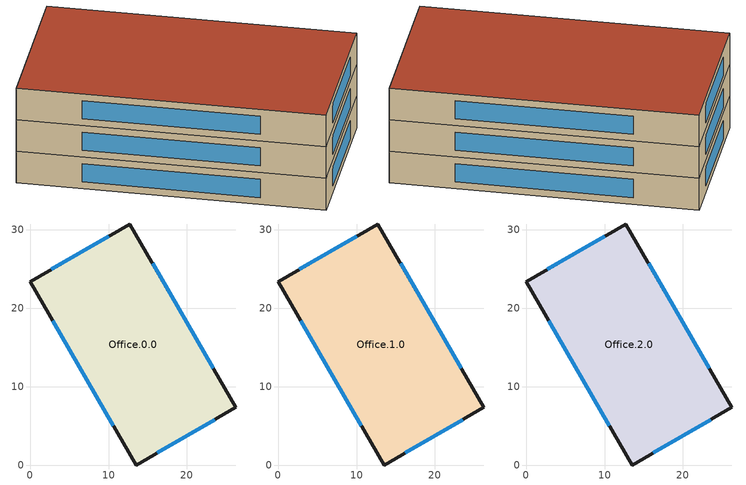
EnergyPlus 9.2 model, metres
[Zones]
Office.0.0
 floor ground (GroundFloor): 0,23.38 12.73,30.73 26.23,7.35 13.5,0 z0
 wall outside (ExternalWall): 0,23.38 13.5,0 26.23,7.35 12.73,30.73 0,23.38 z0:3.1
 window (Glazing): 2.87,18.41 10.63,4.98 / 16.21,1.56 23.52,5.79 / 23.36,12.33 15.6,25.76 / 10.02,29.17 2.71,24.95 z0.66:2.44
Office.1.0
 floor to Office.0.0 (FloorCeiling): 0,23.38 12.73,30.73 26.23,7.35 13.5,0 z3.1
 wall outside (ExternalWall): 0,23.38 13.5,0 26.23,7.35 12.73,30.73 0,23.38 z3.1:6.2
 window (Glazing): 2.87,18.41 10.63,4.98 / 16.21,1.56 23.52,5.79 / 23.36,12.33 15.6,25.76 / 10.02,29.17 2.71,24.95 z3.76:5.54
Office.2.0
 floor to Office.1.0 (FloorCeiling): 0,23.38 12.73,30.73 26.23,7.35 13.5,0 z6.2
 wall outside (ExternalWall): 0,23.38 13.5,0 26.23,7.35 12.73,30.73 0,23.38 z6.2:9.3
 window (Glazing): 2.87,18.41 10.63,4.98 / 16.21,1.56 23.52,5.79 / 23.36,12.33 15.6,25.76 / 10.02,29.17 2.71,24.95 z6.86:8.64
 roof outside (Roof): 13.5,0 26.23,7.35 12.73,30.73 0,23.38 z9.3
[Building]
Building1: 0, , 0.04, 0.4, FullExterior, 25, 6
[Site:GroundTemperature:BuildingSurface]
6.17, 5.07, 5.33, 6.27, 9.35, 12.12, 14.32, 15.48, 15.2, 13.62, 11.08, 8.41
[Site:Location]
MUNICH_DEU: 48.13, 11.7, 1, 529
[SizingPeriod:WeatherFileDays]
Summer including Extreme Summer days: 7, 18, 7, 25, SummerDesignDay, Yes, Yes
Winter including Extreme Winter days: 1, 25, 2, 1, WinterDesignDay, Yes, Yes
[Material]
Brick*Wall: Smooth, 0.18, 2.3, 2300, 1100, 0.9, 0.7, 0.7
Concrete*Floor: Smooth, 0.2, 2.3, 2300, 800, 0.9, 0.7, 0.7
Concrete*Roof: Smooth, 0.25, 2.3, 2300, 800, 0.9, 0.7, 0.7
Mass: Smooth, 0.12, 2.3, 500, 1000, 0.8, 0.8, 0.7
PerimeterInsulation: Smooth, 0.05, 0.035, 20, 1000, 0.9, 0.7, 0.7
Plaster: Smooth, 0.02, 0.7, 1400, 1000, 0.9, 0.7, 0.7
Screed*Floor: Smooth, 0.08, 1.4, 2000, 1000, 0.9, 0.7, 0.7
Insulation.ExternalWall: Smooth, 0.18971, 0.035, 20, 1000, 0.9, 0.7, 0.7
Insulation.FloorCeiling: Smooth, 0.08246, 0.035, 20, 1000, 0.9, 0.7, 0.7
Insulation.GroundFloor: Smooth, 0.1394, 0.035, 20, 1000, 0.9, 0.7, 0.7
Insulation.Roof: Smooth, 0.17853, 0.035, 20, 1000, 0.9, 0.7, 0.7
[WindowMaterial:SimpleGlazingSystem]
Glazing: 0.87, 0.35, 0.1
[WindowMaterial:Shade]
RollShade: 0.3, 0.5, 0.3, 0.5, 0.9, 0.05, 0.003, 0.1, 0.05, 0, 0.5, 0.5, 0
[Construction]
ExternalWall: Plaster, Insulation.ExternalWall, Brick*Wall, Plaster
FloorCeiling: Concrete*Floor, Insulation.FloorCeiling, Screed*Floor
GroundFloor: PerimeterInsulation, Insulation.GroundFloor, Concrete*Floor, Screed*Floor
Roof: PerimeterInsulation, Insulation.Roof, Concrete*Roof, Plaster
Glazing: Glazing
Mass: Mass
[ZoneList]
Office: Office.0.0, Office.1.0, Office.2.0
[Zone]
Office.0.0; Office.1.0; Office.2.0
[Daylighting:Controls]
DaylightControl.Office.0.0: Office.0.0, SplitFlux, Office.People, Continuous, 0.3, 0.3, 1, 1, DLPoint.4.Office.0.0, 180, 22, 2, DLPoint.0.Office.0.0, 0.2, 500, DLPoint.1.Office.0.0, 0.2, 500, DLPoint.2.Office.0.0, 0.2, 500, DLPoint.3.Office.0.0, 0.2, 500, DLPoint.4.Office.0.0, 0.2, 500
DaylightControl.Office.1.0: Office.1.0, SplitFlux, Office.People, Continuous, 0.3, 0.3, 1, 1, DLPoint.4.Office.1.0, 180, 22, 2, DLPoint.0.Office.1.0, 0.2, 500, DLPoint.1.Office.1.0, 0.2, 500, DLPoint.2.Office.1.0, 0.2, 500, DLPoint.3.Office.1.0, 0.2, 500, DLPoint.4.Office.1.0, 0.2, 500
DaylightControl.Office.2.0: Office.2.0, SplitFlux, Office.People, Continuous, 0.3, 0.3, 1, 1, DLPoint.4.Office.2.0, 180, 22, 2, DLPoint.0.Office.2.0, 0.2, 500, DLPoint.1.Office.2.0, 0.2, 500, DLPoint.2.Office.2.0, 0.2, 500, DLPoint.3.Office.2.0, 0.2, 500, DLPoint.4.Office.2.0, 0.2, 500
[WindowShadingControl]
WindowShadingControl.Office.0.0.Wall.0.West.window.0: Office.0.0, , InteriorShade, , OnIfHighZoneAirTemperature, , 23, NO, NO, ROLLSHADE, , , , DaylightControl.Office.0.0, , Office.0.0.Wall.0.West.window.0
WindowShadingControl.Office.0.0.Wall.1.South.window.0: Office.0.0, , InteriorShade, , OnIfHighZoneAirTemperature, , 23, NO, NO, ROLLSHADE, , , , DaylightControl.Office.0.0, , Office.0.0.Wall.1.South.window.0
WindowShadingControl.Office.0.0.Wall.2.East.window.0: Office.0.0, , InteriorShade, , OnIfHighZoneAirTemperature, , 23, NO, NO, ROLLSHADE, , , , DaylightControl.Office.0.0, , Office.0.0.Wall.2.East.window.0
WindowShadingControl.Office.1.0.Wall.0.West.window.0: Office.1.0, , InteriorShade, , OnIfHighZoneAirTemperature, , 23, NO, NO, ROLLSHADE, , , , DaylightControl.Office.1.0, , Office.1.0.Wall.0.West.window.0
WindowShadingControl.Office.1.0.Wall.1.South.window.0: Office.1.0, , InteriorShade, , OnIfHighZoneAirTemperature, , 23, NO, NO, ROLLSHADE, , , , DaylightControl.Office.1.0, , Office.1.0.Wall.1.South.window.0
WindowShadingControl.Office.1.0.Wall.2.East.window.0: Office.1.0, , InteriorShade, , OnIfHighZoneAirTemperature, , 23, NO, NO, ROLLSHADE, , , , DaylightControl.Office.1.0, , Office.1.0.Wall.2.East.window.0
WindowShadingControl.Office.2.0.Wall.0.West.window.0: Office.2.0, , InteriorShade, , OnIfHighZoneAirTemperature, , 23, NO, NO, ROLLSHADE, , , , DaylightControl.Office.2.0, , Office.2.0.Wall.0.West.window.0
WindowShadingControl.Office.2.0.Wall.1.South.window.0: Office.2.0, , InteriorShade, , OnIfHighZoneAirTemperature, , 23, NO, NO, ROLLSHADE, , , , DaylightControl.Office.2.0, , Office.2.0.Wall.1.South.window.0
WindowShadingControl.Office.2.0.Wall.2.East.window.0: Office.2.0, , InteriorShade, , OnIfHighZoneAirTemperature, , 23, NO, NO, ROLLSHADE, , , , DaylightControl.Office.2.0, , Office.2.0.Wall.2.East.window.0
[InternalMass]
InternalMass.Office.0.0: Mass, Office.0.0, 396.9
InternalMass.Office.1.0: Mass, Office.1.0, 396.9
InternalMass.Office.2.0: Mass, Office.2.0, 396.9
[People]
People.Office: Office, Office.People, Area/Person, , , 20, 0.1, , Office.Activity, 3.82e-08, , ZoneAveraged, , Always1, DynamicClothingModelASHRAE55, , , Always0.1, Fanger
[Lights]
Lights.Office: Office, Office.Lights, Watts/area, , 6, , , 0.1, 0.18
[ElectricEquipment]
People.Office: Office, Office.ElectricEquipment, Watts/area, , 10, , , 0.1
[ZoneInfiltration:DesignFlowRate]
Infiltration for Office: Office, Always1, AirChanges/Hour, , , , 0.32322, 0.606, 0.03636, 0.117717
[ZoneVentilation:DesignFlowRate]
Default Ventilation for Office: Office, Office.People, Flow/Person, 0, 0, 0.00944, , Balanced, 1, 1, 1, 0, 0, 0, -100, , 100, , 1
Natural Ventilation for Office: Office, Office.People, AirChanges/Hour, 0, 0, 0, 2, Natural, 0, 0.1, 1, 0, 0, 0, 23, , 24.9, , 1
[HVACTemplate:Thermostat]
Office: Office.HeatingSetPoint, , Office.CoolingSetPoint
[HVACTemplate:Plant:MixedWaterLoop]
OnlyWaterLoop: , Intermittent, Default, , , 34, , 20, ConstantFlow, 179352, SinglePump, Yes, Yes, Water, 6, SequentialLoad
[HVACTemplate:Plant:Boiler]
Boiler1: HotWaterBoiler, autosize, 0.95, Electricity, 1, 1.2, 0.1, 1.1, 0.9, 99
[HVACTemplate:Plant:Tower]
MainTower: SingleSpeed, autosize, autosize, autosize, autosize, autosize, 1, 1.2
[HVACTemplate:Zone:WaterToAirHeatPump]
Office.0.0; Office.1.0; Office.2.0: Office, autosize, autosize, , 1.2, 1.2, , , , , , , DrawThrough, 0.7, 75, 0.9, Coil:Cooling:WaterToAirHeatPump:EquationFit, autosize, autosize, 3.2, Coil:Heating:WaterToAirHeatPump:EquationFit, autosize, 2.8, , autosize, 2.5, 60, 0.01, 60, , Electric, SupplyAirTemperature, 12.5, , SupplyAirTemperature, 50
[Schedule:Compact]
Office.HeatingSetPoint: Through: 12/31, For: WeekDays SummerDesignDay WinterDesignDay CustomDay1 CustomDay2, Until: 6:00, 15, Until: 18:00, 20, Until: 24:00, 15, For: WeekendsHoliday, Until: 24:00, 15
Office.CoolingSetPoint: Through: 12/31, For: WeekDays SummerDesignDay WinterDesignDay CustomDay1 CustomDay2, Until: 6:00, 30, Until: 18:00, 26, Until: 24:00, 30, For: WeekendsHoliday, Until: 24:00, 30
Office.ElectricEquipment; Office.Lights: Through: 12/31, For: WeekDays SummerDesignDay WinterDesignDay CustomDay1 CustomDay2, Until: 7:00, 0.1, Until: 18:00, 1, Until: 24:00, 0.1, For: WeekendsHoliday, Until: 24:00, 0.1
Office.People: Through: 12/31, For: WeekDays SummerDesignDay WinterDesignDay CustomDay1 CustomDay2, Until: 7:00, 0, Until: 18:00, 1, Until: 24:00, 0, For: WeekendsHoliday, Until: 24:00, 0
Office.Activity: Through: 12/31, For: AllDays, Until: 24:00, 125
Always1: Through: 12/31, For: AllDays, Until: 24:00, 1
Always0.1: Through: 12/31, For: AllDays, Until: 24:00, 0.1
